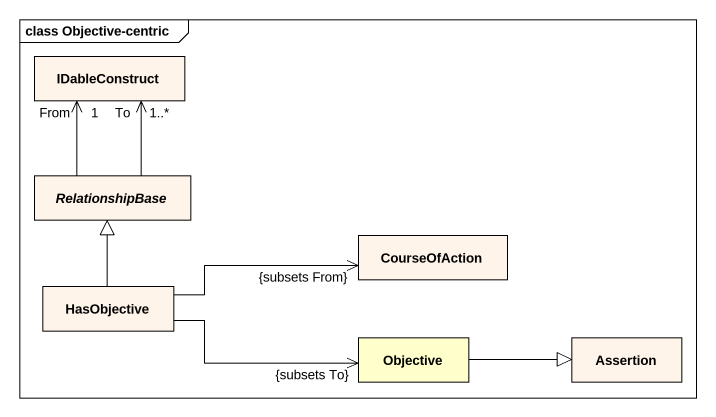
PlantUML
@startuml
mainframe class Objective-centric
hide circle
hide empty members
class IDableConstruct #FFF4EA
abstract class RelationshipBase #FFF4EA
class CourseOfAction #FFF4EA
class HasObjective #FFF4EA
class Objective
class Assertion #FFF4EA
IDableConstruct "To\n1..*" <-- RelationshipBase
IDableConstruct "From\n1" <-- RelationshipBase
HasObjective -up-|> RelationshipBase
HasObjective -right-> "{subsets From}" CourseOfAction
HasObjective -right-> "{subsets To}" Objective
Objective -right-|> Assertion
@enduml
